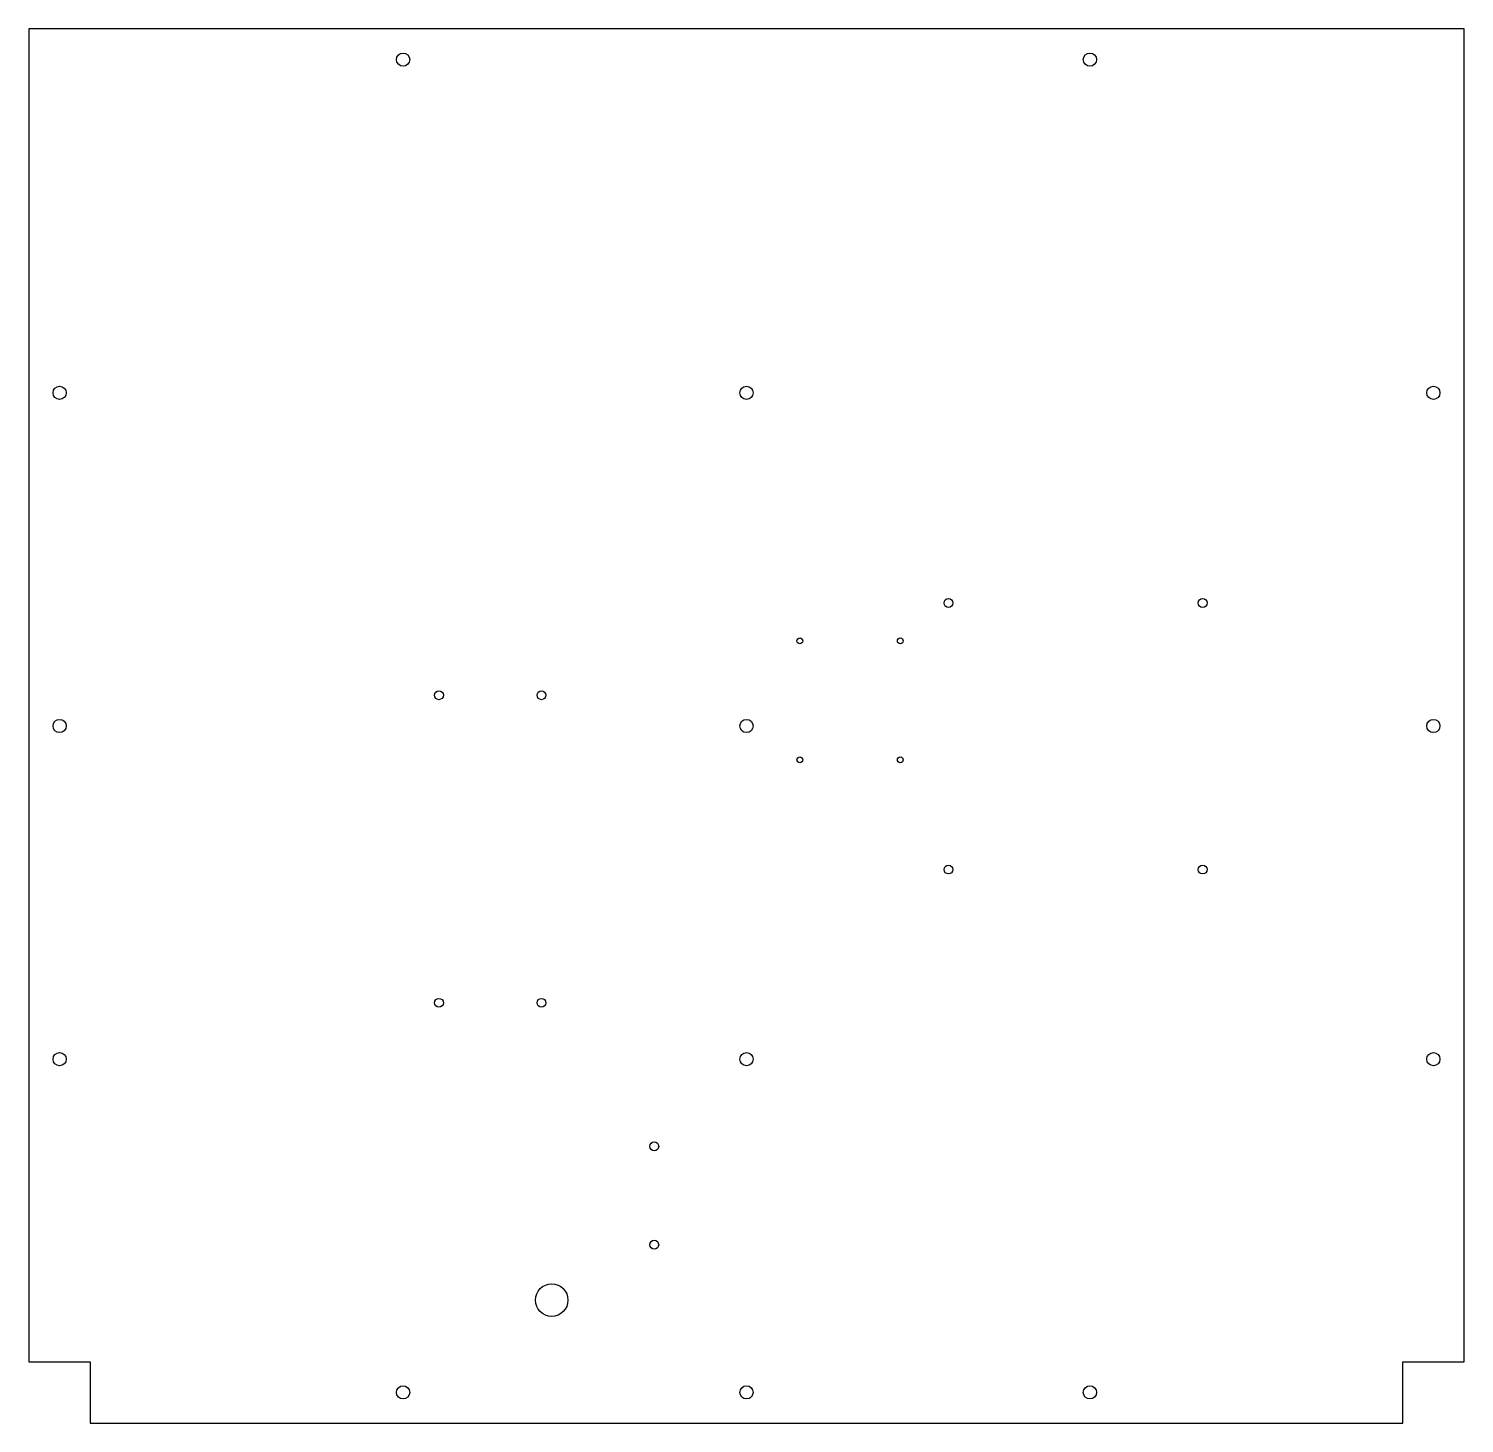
# Model space of a CAD drawing. Header units: inches. Extents: x -13.8 to 13.8, y -13.4 to 13.4.
import ezdxf

# ---------------------------------------------------------------- set-up
doc = ezdxf.new("R2010")
doc.units = ezdxf.units.IN
doc.layers.add('CUTOUTS', color=1, linetype='CONTINUOUS')
doc.layers.add('PERIMETER', color=5, linetype='CONTINUOUS')

msp = doc.modelspace()

# ---------------------------------------------------------------- linework, layer by layer
at = {"layer": 'CUTOUTS'}
for centre, radius in [((-6.594, 12.795), 0.127), ((6.594, 12.795), 0.127), ((-13.189, 6.398), 0.127), ((0, 6.398), 0.127), ((13.189, 6.398), 0.127), ((3.878, 2.362), 0.0856), ((8.76, 2.362), 0.0856), ((1.024, 1.634), 0.0561), ((2.953, 1.634), 0.0561), ((-5.906, 0.591), 0.0856), ((-3.937, 0.591), 0.0856), ((-13.189, 0), 0.127), ((0, 0), 0.127), ((13.189, 0), 0.127), ((1.024, -0.65), 0.0561), ((2.953, -0.65), 0.0561), ((3.878, -2.756), 0.0856), ((8.76, -2.756), 0.0856), ((-5.906, -5.315), 0.0856), ((-3.937, -5.315), 0.0856), ((-13.189, -6.398), 0.127), ((0, -6.398), 0.127), ((13.189, -6.398), 0.127), ((-1.772, -8.071), 0.0856), ((-1.772, -9.961), 0.0856), ((-3.74, -11.024), 0.312), ((-6.594, -12.795), 0.127), ((0, -12.795), 0.127), ((6.594, -12.795), 0.127)]:
    msp.add_circle(centre, radius, dxfattribs=at)
at = {"layer": 'PERIMETER'}
for p, q in [((-13.782, 13.389), (-13.782, -12.208)), ((13.782, 13.389), (-13.782, 13.389)), ((13.782, -12.208), (13.782, 13.389)), ((-13.782, -12.208), (-12.601, -12.208)), ((-12.601, -12.208), (-12.601, -13.389)), ((12.601, -13.389), (12.601, -12.208)), ((12.601, -12.208), (13.782, -12.208)), ((-12.601, -13.389), (12.601, -13.389))]:
    msp.add_line(p, q, dxfattribs=at)

doc.saveas('drawing.dxf')
